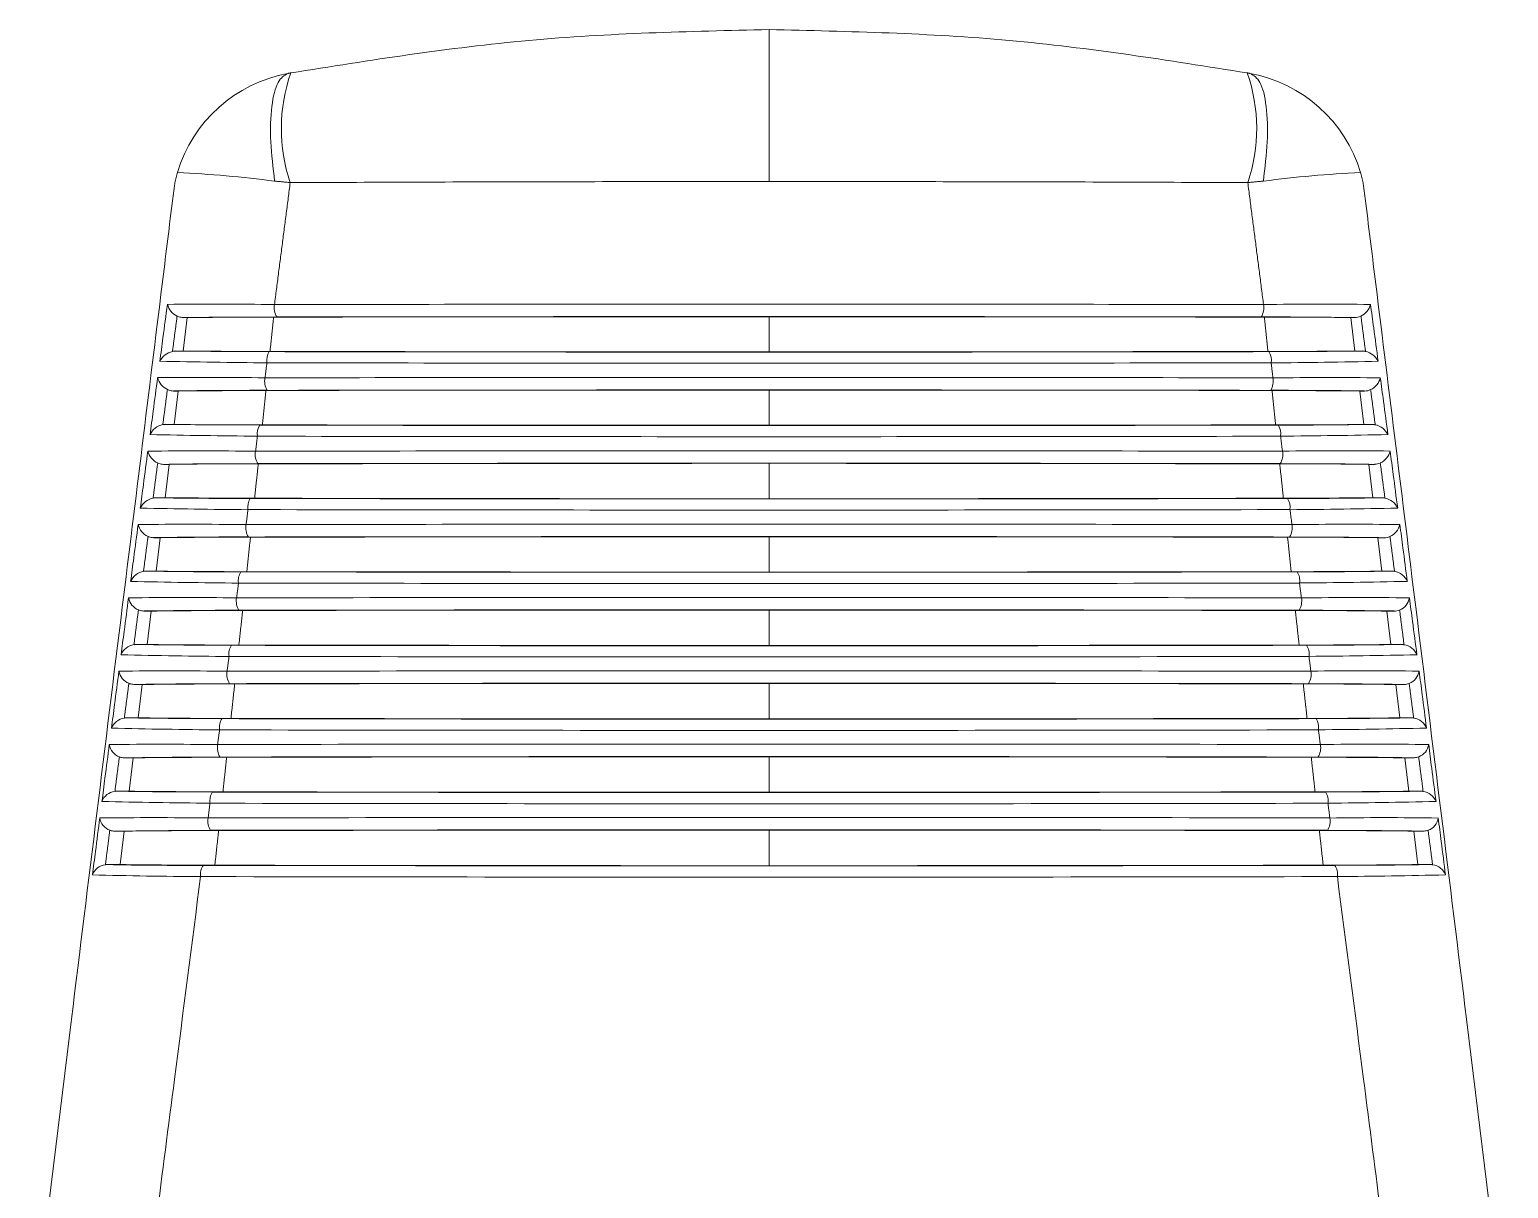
# Model space of a CAD drawing. Extents: x 7 to 113, y 1 to 87.
# Drawn here: x 106.348 to 107.598, y 40.924 to 41.903 of the extents above; entities that cross this region are included whole.
import ezdxf

# ---------------------------------------------------------------- set-up
doc = ezdxf.new("R2010")
doc.units = 0
doc.header["$MEASUREMENT"] = 0
doc.layers.add('OBJECT', color=7, linetype='CONTINUOUS')

msp = doc.modelspace()

# ---------------------------------------------------------------- linework, layer by layer
at = {"layer": 'OBJECT', "lineweight": 15}
for p, q in [((106.4809, 41.6598), (106.4775, 41.6316)), ((106.4777, 41.6598), (106.4809, 41.6598)), ((107.4677, 41.6598), (107.4644, 41.6598)), ((107.4644, 41.6598), (107.4679, 41.6316)), ((106.4775, 41.6316), (106.4711, 41.6316)), ((107.4679, 41.6316), (107.4743, 41.6316)), ((106.4693, 41.5978), (106.4733, 41.5978)), ((106.4733, 41.5978), (106.4699, 41.5696)), ((107.4761, 41.5978), (107.4721, 41.5978)), ((107.4721, 41.5978), (107.4755, 41.5696)), ((106.4699, 41.5696), (106.4627, 41.5696)), ((107.4755, 41.5696), (107.4827, 41.5696)), ((106.4608, 41.5358), (106.4657, 41.5358)), ((106.4657, 41.5358), (106.4622, 41.5076)), ((107.4845, 41.5358), (107.4797, 41.5358)), ((107.4797, 41.5358), (107.4831, 41.5076)), ((106.4622, 41.5076), (106.4543, 41.5076)), ((107.4831, 41.5076), (107.491, 41.5076)), ((106.4525, 41.4738), (106.4581, 41.4738)), ((106.4581, 41.4738), (106.4546, 41.4456)), ((107.4929, 41.4738), (107.4873, 41.4738)), ((107.4873, 41.4738), (107.4907, 41.4456)), ((106.4546, 41.4456), (106.446, 41.4456)), ((107.4907, 41.4456), (107.4994, 41.4456)), ((106.4442, 41.4118), (106.4505, 41.4118)), ((106.4505, 41.4118), (106.447, 41.3836)), ((107.5012, 41.4118), (107.4949, 41.4118)), ((107.4949, 41.4118), (107.4984, 41.3836)), ((106.447, 41.3836), (106.4377, 41.3836)), ((107.4984, 41.3836), (107.5076, 41.3836)), ((106.4359, 41.3498), (106.4429, 41.3498)), ((106.4429, 41.3498), (106.4394, 41.3216)), ((107.5095, 41.3498), (107.5025, 41.3498)), ((107.5025, 41.3498), (107.506, 41.3216)), ((106.4394, 41.3216), (106.4295, 41.3216)), ((107.506, 41.3216), (107.5159, 41.3216)), ((106.4277, 41.2878), (106.4353, 41.2878)), ((106.4353, 41.2878), (106.4318, 41.2596)), ((107.5177, 41.2878), (107.5101, 41.2878)), ((107.5101, 41.2878), (107.5136, 41.2596)), ((106.4318, 41.2596), (106.4213, 41.2596)), ((107.5136, 41.2596), (107.5241, 41.2596)), ((106.4195, 41.2258), (106.4277, 41.2258)), ((106.4277, 41.2258), (106.4242, 41.1976)), ((107.5259, 41.2258), (107.5177, 41.2258)), ((107.5177, 41.2258), (107.5212, 41.1976)), ((106.4242, 41.1976), (106.4132, 41.1976)), ((107.5212, 41.1976), (107.5322, 41.1976)), ((106.3831, 41.0669), (106.3477, 40.7782)), ((107.5623, 41.0669), (107.5977, 40.7782))]:
    msp.add_line(p, q, dxfattribs=at)
for centre, radius, start, end in [((106.5877, 41.7481), 0.12, 100.4137, 163.382), ((106.7037, 41.8196), 0.1432, 160.8417, 198.6411), ((107.2417, 41.8196), 0.1432, 341.3589, 19.1583), ((107.3577, 41.7481), 0.12, 16.618, 79.5863), ((106.4308, 40.8358), 0.9475, 82.481, 87.4681), ((107.5145, 40.8358), 0.9475, 92.5319, 97.519), ((106.5044, 37.268), 4.4032, 89.3457, 90.5226), ((106.479, 41.6749), 0.0153, 194.5761, 244.3803), ((106.5705, 41.6683), 0.016, 170.6768, 209.7358), ((106.9727, -208.9873), 250.6585, 89.904454, 90.095546), ((107.3749, 41.6683), 0.016, 330.2642, 9.3232), ((107.4403, 37.8499), 3.8213, 89.3878, 90.744), ((107.4666, 41.6746), 0.0149, 294.9841, 346.0595), ((106.5543, 36.1494), 5.5109, 89.9765, 90.7966), ((106.5583, 34.1709), 7.4894, 90.03337, 90.59191), ((106.9727, -207.1106), 248.7713, 89.904165, 90.095835), ((107.3886, 35.7909), 5.8695, 89.22842, 89.9985), ((107.3871, 34.1709), 7.4894, 89.40809, 89.96663), ((107.4677, 41.6716), 0.0118, 269.7971, 296.3055), ((106.4719, 41.6159), 0.0157, 102.6187, 153.6209), ((106.5497, 47.303), 5.6719, 269.2061, 270.0054), ((106.5614, 50.1644), 8.5332, 269.43628, 269.92958), ((106.5621, 41.6237), 0.014, 148.3069, 188.7708), ((106.9727, 290.3906), 248.7599, 269.902698, 270.097302), ((107.384, 50.1644), 8.5332, 270.07042, 270.56372), ((107.3977, 47.0113), 5.3802, 269.9729, 270.8155), ((107.3833, 41.6237), 0.014, 351.2292, 31.6931), ((107.4733, 41.6157), 0.016, 26.8347, 76.9258), ((106.6062, 48.5127), 6.8913, 268.76646, 269.51909), ((106.9727, 292.1998), 250.5785, 269.902965, 270.097035), ((107.324, 49.5294), 7.9082, 270.5293, 271.18515), ((106.4971, 37.3579), 4.2514, 89.332, 90.5549), ((106.4705, 41.6126), 0.0149, 193.7243, 245.1429), ((106.5622, 41.6063), 0.0158, 170.5543, 210.2117), ((106.9727, -209.2015), 250.8108, 89.902681, 90.097319), ((107.3831, 41.6063), 0.0158, 329.7883, 9.4457), ((107.4477, 37.9006), 3.7086, 89.3557, 90.7575), ((107.4752, 41.6123), 0.0146, 294.2545, 346.8782), ((106.546, 36.2181), 5.3803, 89.9727, 90.8178), ((106.5512, 34.3236), 7.2746, 90.02899, 90.61323), ((106.9727, -207.4482), 249.0469, 89.902436, 90.097564), ((107.3974, 35.9327), 5.6657, 89.2034, 90.006), ((107.3942, 34.3236), 7.2746, 89.38677, 89.97101), ((107.4762, 41.6095), 0.0117, 269.8263, 295.5818), ((106.4634, 41.5543), 0.0154, 101.815, 154.4095), ((106.541, 47.0407), 5.4716, 269.1805, 270.0135), ((106.5542, 49.8495), 8.2804, 269.41639, 269.93258), ((106.5539, 41.5617), 0.0138, 147.817, 188.8731), ((106.9727, 290.5846), 249.016, 269.900962, 270.099038), ((107.3912, 49.8495), 8.2804, 270.06742, 270.58361), ((107.406, 46.819), 5.25, 269.9689, 270.8371), ((107.3915, 41.5617), 0.0138, 351.1269, 32.183), ((107.4818, 41.5541), 0.0156, 26.0301, 77.7455), ((106.5949, 48.1856), 6.6262, 268.74269, 269.5276), ((106.9727, 292.4931), 250.9339, 269.901272, 270.098728), ((107.3363, 49.122), 7.5627, 270.521, 271.20872), ((106.4898, 37.4446), 4.1026, 89.3174, 90.588), ((106.462, 41.5503), 0.0146, 192.876, 245.9024), ((106.554, 41.5443), 0.0156, 170.4341, 210.6832), ((106.9727, -209.5606), 251.1079, 89.900968, 90.099032), ((107.3914, 41.5443), 0.0156, 329.3168, 9.5659), ((107.4552, 37.9494), 3.5979, 89.3228, 90.7717), ((107.4837, 41.5501), 0.0143, 293.5055, 347.716), ((106.5378, 36.2865), 5.2499, 89.9686, 90.8394), ((106.5422, 34.7855), 6.7508, 90.01008, 90.649), ((106.9727, -207.78), 249.3168, 89.900708, 90.099292), ((107.4032, 34.7855), 6.7508, 89.351, 89.98992), ((107.4061, 36.0717), 5.4647, 89.1777, 90.0143), ((107.4846, 41.5474), 0.0115, 269.8501, 294.8578), ((106.455, 41.4926), 0.015, 101.0084, 155.2001), ((106.5322, 46.7824), 5.2754, 269.1542, 270.0224), ((106.5469, 49.5465), 8.0393, 269.3964, 269.93567), ((106.5457, 41.4997), 0.0136, 147.3308, 188.9733), ((106.9727, 290.5953), 249.0887, 269.899155, 270.100845), ((107.3984, 49.5465), 8.0393, 270.06433, 270.6036), ((107.4143, 46.6299), 5.1229, 269.9647, 270.8588), ((107.3996, 41.4997), 0.0136, 351.0267, 32.6692), ((107.4903, 41.4924), 0.0152, 25.223, 78.5685), ((106.5838, 47.8679), 6.3706, 268.71835, 269.53661), ((106.9727, 292.6311), 251.1339, 269.899523, 270.100477), ((107.3485, 48.7274), 7.2302, 270.51203, 271.23301), ((106.4824, 37.5279), 3.9573, 89.3018, 90.622), ((106.4535, 41.488), 0.0143, 192.0225, 246.6664), ((106.5458, 41.4824), 0.0154, 170.3163, 211.1508), ((106.9727, -209.9175), 251.4028, 89.899259, 90.100741), ((107.3996, 41.4824), 0.0154, 328.8492, 9.6837), ((107.4626, 37.9953), 3.4899, 89.2896, 90.7866), ((107.4921, 41.4878), 0.014, 292.753, 348.5581), ((106.5295, 36.3513), 5.1232, 89.9644, 90.861), ((106.5349, 34.9215), 6.5528, 90.00428, 90.67157), ((106.9727, -207.8945), 249.3693, 89.898896, 90.101104), ((107.4105, 34.9215), 6.5528, 89.32843, 89.99572), ((107.4149, 36.2053), 5.2691, 89.1514, 90.0231), ((107.4929, 41.4852), 0.0114, 269.8692, 294.1313), ((106.4466, 41.431), 0.0147, 100.194, 155.9977), ((106.5235, 46.5292), 5.0842, 269.1272, 270.0319), ((106.5396, 49.2472), 7.8021, 269.37613, 269.93917), ((106.5376, 41.4377), 0.0135, 146.8499, 189.0702), ((106.9727, 290.7859), 249.3413, 269.897423, 270.102577), ((107.4058, 49.2472), 7.8021, 270.06083, 270.62387), ((107.4225, 46.4437), 4.9987, 269.9604, 270.8806), ((107.4078, 41.4377), 0.0135, 350.9298, 33.1501), ((107.4987, 41.4308), 0.0149, 24.4092, 79.3991), ((106.5728, 47.558), 6.1227, 268.69326, 269.54618), ((106.9727, 292.8102), 251.3751, 269.897793, 270.102207), ((107.3605, 48.3436), 6.9083, 270.50232, 271.25824), ((106.4751, 37.6074), 3.8159, 89.2854, 90.6569), ((106.4451, 41.4257), 0.014, 191.1655, 247.4335), ((106.5376, 41.4204), 0.0152, 170.201, 211.6147), ((106.9727, -210.2176), 251.641, 89.897531, 90.102469), ((106.9727, -208.2094), 249.6223, 89.897168, 90.102832), ((107.4078, 41.4204), 0.0152, 328.3853, 9.799), ((107.4701, 38.0383), 3.385, 89.2558, 90.8019), ((107.5012, 41.4231), 0.0113, 269.8909, 293.3969), ((107.5005, 41.4255), 0.0138, 291.9978, 349.4031), ((106.5212, 36.4133), 4.9992, 89.9601, 90.8827), ((106.5276, 35.0538), 6.3585, 89.99804, 90.6945), ((107.4178, 35.0538), 6.3585, 89.3055, 90.00196), ((107.4236, 36.3336), 5.0789, 89.1245, 90.0326), ((106.4382, 41.3693), 0.0144, 99.3805, 156.7941), ((106.5147, 46.2807), 4.8977, 269.0995, 270.0421), ((106.5321, 48.9489), 7.5658, 269.3554, 269.94317), ((106.5294, 41.3756), 0.0133, 146.3734, 189.164), ((106.9727, 290.9731), 249.5906, 269.895694, 270.104306), ((107.4132, 48.9489), 7.5658, 270.05683, 270.6446), ((107.4308, 46.2593), 4.8763, 269.9559, 270.9026), ((107.416, 41.3756), 0.0133, 350.836, 33.6266), ((107.5071, 41.3691), 0.0145, 23.597, 80.2284), ((106.5619, 47.2583), 5.885, 268.66761, 269.55618), ((106.9727, 292.977), 251.6039, 269.896061, 270.103939), ((107.3725, 47.9729), 6.5996, 270.49193, 271.28428), ((106.4677, 37.6838), 3.6775, 89.2678, 90.6928), ((106.4367, 41.3635), 0.0137, 190.3261, 248.1834), ((106.5129, 36.4735), 4.8769, 89.9556, 90.9047), ((106.5202, 35.1822), 6.1681, 89.99134, 90.71783), ((106.5294, 41.3584), 0.015, 170.0878, 212.075), ((106.9727, -210.5559), 251.9173, 89.895822, 90.104178), ((106.9727, -208.5245), 249.8754, 89.895443, 90.104557), ((107.4252, 35.1822), 6.1681, 89.28217, 90.00866), ((107.416, 41.3584), 0.015, 327.925, 9.9122), ((107.4323, 36.4576), 4.8928, 89.0969, 90.0429), ((107.4776, 38.0791), 3.2823, 89.2215, 90.818), ((107.5095, 41.361), 0.0112, 269.909, 292.6627), ((107.5089, 41.3633), 0.0135, 291.261, 350.2295), ((106.4299, 41.3076), 0.014, 98.5696, 157.5867), ((106.551, 46.9665), 5.6552, 268.6412, 269.5667), ((106.506, 46.0373), 4.7163, 269.0711, 270.053), ((106.5246, 48.6549), 7.3338, 269.33429, 269.94759), ((106.5212, 41.3136), 0.0131, 145.8999, 189.2566), ((106.9727, 291.1725), 249.852, 269.893974, 270.106026), ((107.4208, 48.6549), 7.3338, 270.05241, 270.66571), ((107.4391, 46.078), 4.757, 269.9512, 270.9247), ((107.4242, 41.3136), 0.0131, 350.7434, 34.1001), ((107.3843, 47.6128), 6.3015, 270.48072, 271.31133), ((107.5154, 41.3074), 0.0142, 22.7888, 81.0549), ((106.9727, 293.1904), 251.8794, 269.894353, 270.105647), ((106.4602, 37.7568), 3.5425, 89.2491, 90.7297), ((106.4284, 41.3012), 0.0135, 189.5259, 248.8939), ((106.5047, 36.5307), 4.7577, 89.9509, 90.9268), ((106.5127, 35.3062), 5.9821, 89.98422, 90.74156), ((106.5212, 41.2964), 0.0148, 169.9765, 212.5313), ((106.9727, -210.8667), 252.1662, 89.894106, 90.105894), ((106.9727, -208.8448), 250.1337, 89.893725, 90.106275), ((107.4327, 35.3062), 5.9821, 89.25844, 90.01578), ((107.4242, 41.2964), 0.0148, 327.4687, 10.0235), ((107.4411, 36.5766), 4.7119, 89.0685, 90.0539), ((107.4851, 38.1171), 3.1823, 89.1865, 90.8347), ((107.5172, 41.3011), 0.0133, 290.5149, 351.0653), ((106.4216, 41.2459), 0.0138, 97.7627, 158.375), ((106.5403, 46.6831), 5.4337, 268.6141, 269.5779), ((106.4972, 45.7987), 4.5397, 269.0419, 270.0647), ((106.517, 48.3638), 7.1047, 269.31272, 269.95253), ((106.5131, 41.2516), 0.013, 145.4306, 189.3469), ((106.9727, 291.3653), 250.1068, 269.892255, 270.107745), ((107.4284, 48.3638), 7.1047, 270.04747, 270.68728), ((107.4474, 45.899), 4.64, 269.9463, 270.9471), ((107.4323, 41.2516), 0.013, 350.6531, 34.5694), ((107.3959, 47.2636), 6.0143, 270.46866, 271.33938), ((107.5236, 41.2457), 0.0139, 21.9852, 81.8772), ((106.9727, 293.3767), 252.1277, 269.892637, 270.107363), ((106.4528, 37.8264), 3.4109, 89.2293, 90.7677), ((106.4201, 41.239), 0.0132, 188.672, 249.6581), ((106.4964, 36.5853), 4.6411, 89.946, 90.9491), ((106.5076, 35.0459), 6.1805, 90.00089, 90.74145), ((106.513, 41.2344), 0.0146, 169.8676, 212.9845), ((106.9727, -211.174), 252.4115, 89.892391, 90.107609), ((106.9727, -209.1619), 250.3889, 89.892009, 90.107991), ((107.4378, 35.0459), 6.1805, 89.25855, 89.99911), ((107.4324, 41.2344), 0.0146, 327.0155, 10.1324), ((107.4498, 36.6906), 4.5359, 89.0393, 90.0656), ((107.4926, 38.1527), 3.0846, 89.151, 90.8521), ((107.5254, 41.2389), 0.0131, 289.8783, 351.7916), ((106.4134, 41.1841), 0.0135, 96.9466, 159.1718), ((106.5296, 46.4074), 5.2201, 268.5862, 269.5896), ((106.4885, 45.5649), 4.368, 269.0118, 270.0773), ((106.5094, 48.0767), 6.8796, 269.29069, 269.95796), ((106.5049, 41.1896), 0.0128, 144.9651, 189.4347), ((106.9727, 293.5617), 252.3747, 269.890924, 270.109076), ((106.9727, 291.556), 250.3595, 269.890538, 270.109462), ((107.436, 48.0767), 6.8796, 270.04204, 270.70931), ((107.4556, 45.7226), 4.5256, 269.9413, 270.9696), ((107.4405, 41.1896), 0.0128, 350.5653, 35.0349), ((107.4075, 46.9249), 5.7376, 270.45569, 271.36852), ((107.5319, 41.184), 0.0136, 21.1739, 82.7077)]:
    msp.add_arc(centre, radius, start, end, dxfattribs=at)
for points, knots in [([(106.9727, 41.9032), (106.9049, 41.9017), (106.7693, 41.8986), (106.6354, 41.8773), (106.5684, 41.8666)], [0, 0, 0, 0, 0.5, 1, 1, 1, 1]), ([(106.9727, 41.9032), (107.0405, 41.9017), (107.1761, 41.8986), (107.31, 41.8773), (107.377, 41.8666)], [0, 0, 0, 0, 0.5, 1, 1, 1, 1]), ([(106.9727, 41.9032), (106.9727, 41.9015), (106.9727, 41.8978), (106.9727, 41.8683), (106.9727, 41.8253), (106.9727, 41.7913), (106.9727, 41.7749)], [0, 0, 0, 0, 0.240773, 0.5, 0.759227, 1, 1, 1, 1]), ([(106.566, 41.8662), (106.563, 41.8644), (106.5569, 41.8608), (106.5518, 41.8397), (106.5507, 41.81), (106.5535, 41.7865), (106.5548, 41.7752)], [0, 0, 0, 0, 0.241561, 0.5, 0.758439, 1, 1, 1, 1]), ([(107.3794, 41.8662), (107.3824, 41.8644), (107.3885, 41.8608), (107.3936, 41.8397), (107.3947, 41.81), (107.3919, 41.7865), (107.3906, 41.7752)], [0, 0, 0, 0, 0.241561, 0.5, 0.758439, 1, 1, 1, 1]), ([(106.4704, 41.7733), (106.4696, 41.7676), (106.4661, 41.7392), (106.4514, 41.6198), (106.4229, 41.39), (106.3974, 41.1829), (106.3831, 41.0669)], [0, 0, 0, 0, 0.024148, 0.120739, 0.507103, 1, 1, 1, 1]), ([(106.568, 41.7739), (106.6345, 41.7742), (106.7686, 41.7747), (106.9043, 41.7748), (106.9727, 41.7749)], [0, 0, 0, 0, 0.496376, 1, 1, 1, 1]), ([(107.3774, 41.7739), (107.3109, 41.7742), (107.1768, 41.7747), (107.0411, 41.7748), (106.9727, 41.7749)], [0, 0, 0, 0, 0.496376, 1, 1, 1, 1]), ([(107.475, 41.7733), (107.4757, 41.7676), (107.4793, 41.7392), (107.494, 41.6198), (107.5225, 41.39), (107.548, 41.1829), (107.5623, 41.0669)], [0, 0, 0, 0, 0.024148, 0.120739, 0.507103, 1, 1, 1, 1]), ([(106.4578, 41.6229), (106.4587, 41.6295), (106.4608, 41.6456), (106.463, 41.6616), (106.4642, 41.671)], [0, 0, 0, 0, 0.412317, 1, 1, 1, 1]), ([(107.4811, 41.671), (107.482, 41.6644), (107.4842, 41.6484), (107.4863, 41.6323), (107.4876, 41.6229)], [0, 0, 0, 0, 0.412316, 1, 1, 1, 1]), ([(106.4777, 41.6598), (106.4764, 41.66), (106.4745, 41.6601), (106.4729, 41.6609), (106.4724, 41.6611)], [0, 0, 0, 0, 0.730752, 1, 1, 1, 1]), ([(106.554, 41.6602), (106.6317, 41.6604), (106.7704, 41.6606), (106.911, 41.6606), (106.9727, 41.6606)], [0, 0, 0, 0, 0.560761, 1, 1, 1, 1]), ([(107.3914, 41.6602), (107.3137, 41.6604), (107.175, 41.6606), (107.0344, 41.6606), (106.9727, 41.6606)], [0, 0, 0, 0, 0.560761, 1, 1, 1, 1]), ([(106.4685, 41.6313), (106.4688, 41.6314), (106.4696, 41.6315), (106.4705, 41.6316), (106.4711, 41.6316)], [0, 0, 0, 0, 0.349943, 1, 1, 1, 1]), ([(106.9727, 41.6308), (106.9134, 41.6308), (106.7719, 41.6309), (106.6322, 41.6311), (106.5509, 41.6312)], [0, 0, 0, 0, 0.418548, 1, 1, 1, 1]), ([(106.9727, 41.6308), (107.0319, 41.6308), (107.1735, 41.6309), (107.3132, 41.6311), (107.3944, 41.6312)], [0, 0, 0, 0, 0.418548, 1, 1, 1, 1]), ([(106.4495, 41.5609), (106.4504, 41.5675), (106.4526, 41.5836), (106.4547, 41.5996), (106.4559, 41.609)], [0, 0, 0, 0, 0.412356, 1, 1, 1, 1]), ([(107.4894, 41.609), (107.4903, 41.6024), (107.4925, 41.5864), (107.4946, 41.5703), (107.4958, 41.5609)], [0, 0, 0, 0, 0.412357, 1, 1, 1, 1]), ([(106.4693, 41.5978), (106.4679, 41.598), (106.4662, 41.5981), (106.4646, 41.5988), (106.4642, 41.599)], [0, 0, 0, 0, 0.750494, 1, 1, 1, 1]), ([(106.5475, 41.5983), (106.6419, 41.5984), (106.7829, 41.5986), (106.9255, 41.5986), (106.9727, 41.5986)], [0, 0, 0, 0, 0.669469, 1, 1, 1, 1]), ([(107.3979, 41.5983), (107.3035, 41.5984), (107.1625, 41.5986), (107.0199, 41.5986), (106.9727, 41.5986)], [0, 0, 0, 0, 0.669469, 1, 1, 1, 1]), ([(106.4603, 41.5693), (106.4605, 41.5694), (106.4613, 41.5695), (106.4622, 41.5696), (106.4627, 41.5696)], [0, 0, 0, 0, 0.324166, 1, 1, 1, 1]), ([(106.9727, 41.5688), (106.9135, 41.5688), (106.7697, 41.5688), (106.6279, 41.569), (106.5445, 41.5692)], [0, 0, 0, 0, 0.411755, 1, 1, 1, 1]), ([(106.9727, 41.5688), (107.0319, 41.5688), (107.1756, 41.5688), (107.3175, 41.569), (107.4009, 41.5692)], [0, 0, 0, 0, 0.411755, 1, 1, 1, 1]), ([(106.4413, 41.4989), (106.4422, 41.5055), (106.4443, 41.5216), (106.4464, 41.5376), (106.4477, 41.547)], [0, 0, 0, 0, 0.412394, 1, 1, 1, 1]), ([(107.4977, 41.547), (107.4986, 41.5404), (107.5007, 41.5244), (107.5028, 41.5083), (107.5041, 41.4989)], [0, 0, 0, 0, 0.412394, 1, 1, 1, 1]), ([(106.4608, 41.5358), (106.4595, 41.536), (106.4579, 41.5361), (106.4563, 41.5368), (106.456, 41.5369)], [0, 0, 0, 0, 0.771744, 1, 1, 1, 1]), ([(106.541, 41.5363), (106.635, 41.5364), (106.7781, 41.5366), (106.923, 41.5367), (106.9727, 41.5367)], [0, 0, 0, 0, 0.657056, 1, 1, 1, 1]), ([(107.4044, 41.5363), (107.3104, 41.5364), (107.1673, 41.5366), (107.0224, 41.5367), (106.9727, 41.5367)], [0, 0, 0, 0, 0.657056, 1, 1, 1, 1]), ([(106.4521, 41.5074), (106.4523, 41.5074), (106.4531, 41.5076), (106.4538, 41.5076), (106.4543, 41.5076)], [0, 0, 0, 0, 0.293667, 1, 1, 1, 1]), ([(106.9727, 41.5068), (106.9135, 41.5068), (106.7675, 41.5068), (106.6236, 41.507), (106.5379, 41.5072)], [0, 0, 0, 0, 0.405259, 1, 1, 1, 1]), ([(106.9727, 41.5068), (107.0319, 41.5068), (107.1778, 41.5068), (107.3218, 41.507), (107.4075, 41.5072)], [0, 0, 0, 0, 0.405259, 1, 1, 1, 1]), ([(106.4331, 41.4369), (106.434, 41.4435), (106.4361, 41.4596), (106.4382, 41.4756), (106.4395, 41.485)], [0, 0, 0, 0, 0.41243, 1, 1, 1, 1]), ([(107.5059, 41.485), (107.5068, 41.4784), (107.5089, 41.4624), (107.511, 41.4463), (107.5122, 41.4369)], [0, 0, 0, 0, 0.41243, 1, 1, 1, 1]), ([(106.4525, 41.4738), (106.4512, 41.474), (106.4496, 41.4741), (106.4481, 41.4747), (106.4478, 41.4748)], [0, 0, 0, 0, 0.794584, 1, 1, 1, 1]), ([(106.5344, 41.4743), (106.6282, 41.4744), (106.7734, 41.4747), (106.9205, 41.4747), (106.9727, 41.4747)], [0, 0, 0, 0, 0.645444, 1, 1, 1, 1]), ([(107.411, 41.4743), (107.3172, 41.4744), (107.172, 41.4747), (107.0249, 41.4747), (106.9727, 41.4747)], [0, 0, 0, 0, 0.645444, 1, 1, 1, 1]), ([(106.444, 41.4454), (106.4441, 41.4454), (106.4448, 41.4456), (106.4455, 41.4456), (106.446, 41.4456)], [0, 0, 0, 0, 0.257443, 1, 1, 1, 1]), ([(106.9727, 41.4447), (106.9135, 41.4448), (106.7653, 41.4448), (106.6191, 41.445), (106.5313, 41.4451)], [0, 0, 0, 0, 0.399041, 1, 1, 1, 1]), ([(106.9727, 41.4447), (107.0318, 41.4448), (107.1801, 41.4448), (107.3262, 41.445), (107.4141, 41.4451)], [0, 0, 0, 0, 0.399041, 1, 1, 1, 1]), ([(106.425, 41.3749), (106.4259, 41.3815), (106.428, 41.3976), (106.4301, 41.4136), (106.4313, 41.423)], [0, 0, 0, 0, 0.412464, 1, 1, 1, 1]), ([(106.4442, 41.4118), (106.4429, 41.412), (106.4414, 41.4121), (106.4399, 41.4127), (106.4397, 41.4128)], [0, 0, 0, 0, 0.819112, 1, 1, 1, 1]), ([(106.5278, 41.4123), (106.6213, 41.4125), (106.7687, 41.4127), (106.9181, 41.4127), (106.9727, 41.4127)], [0, 0, 0, 0, 0.634567, 1, 1, 1, 1]), ([(107.4176, 41.4123), (107.3241, 41.4125), (107.1767, 41.4127), (107.0273, 41.4127), (106.9727, 41.4127)], [0, 0, 0, 0, 0.634567, 1, 1, 1, 1]), ([(107.5141, 41.423), (107.5149, 41.4164), (107.517, 41.4004), (107.5191, 41.3843), (107.5204, 41.3749)], [0, 0, 0, 0, 0.412465, 1, 1, 1, 1]), ([(106.4359, 41.3834), (106.436, 41.3835), (106.4366, 41.3836), (106.4373, 41.3836), (106.4377, 41.3836)], [0, 0, 0, 0, 0.214166, 1, 1, 1, 1]), ([(106.9727, 41.3827), (106.9135, 41.3827), (106.763, 41.3828), (106.6147, 41.383), (106.5246, 41.3831)], [0, 0, 0, 0, 0.393082, 1, 1, 1, 1]), ([(106.9727, 41.3827), (107.0319, 41.3827), (107.1823, 41.3828), (107.3307, 41.383), (107.4208, 41.3831)], [0, 0, 0, 0, 0.393082, 1, 1, 1, 1]), ([(106.4169, 41.3129), (106.4178, 41.3195), (106.4199, 41.3356), (106.422, 41.3516), (106.4232, 41.361)], [0, 0, 0, 0, 0.412497, 1, 1, 1, 1]), ([(106.4359, 41.3498), (106.4347, 41.35), (106.4332, 41.3501), (106.4318, 41.3506), (106.4316, 41.3507)], [0, 0, 0, 0, 0.84544, 1, 1, 1, 1]), ([(106.5211, 41.3503), (106.6145, 41.3505), (106.764, 41.3507), (106.9157, 41.3507), (106.9727, 41.3507)], [0, 0, 0, 0, 0.624364, 1, 1, 1, 1]), ([(107.4243, 41.3503), (107.3309, 41.3505), (107.1814, 41.3507), (107.0297, 41.3507), (106.9727, 41.3507)], [0, 0, 0, 0, 0.624364, 1, 1, 1, 1]), ([(107.5222, 41.361), (107.5231, 41.3544), (107.5252, 41.3384), (107.5272, 41.3223), (107.5285, 41.3129)], [0, 0, 0, 0, 0.412497, 1, 1, 1, 1]), ([(106.4278, 41.3215), (106.4279, 41.3215), (106.4285, 41.3216), (106.429, 41.3216), (106.4295, 41.3216)], [0, 0, 0, 0, 0.162026, 1, 1, 1, 1]), ([(106.9727, 41.3207), (106.9135, 41.3207), (106.7607, 41.3207), (106.6102, 41.321), (106.5179, 41.3211)], [0, 0, 0, 0, 0.387367, 1, 1, 1, 1]), ([(106.9727, 41.3207), (107.0319, 41.3207), (107.1847, 41.3207), (107.3352, 41.321), (107.4275, 41.3211)], [0, 0, 0, 0, 0.387367, 1, 1, 1, 1]), ([(106.4089, 41.2509), (106.4097, 41.2575), (106.4118, 41.2736), (106.4139, 41.2896), (106.4151, 41.299)], [0, 0, 0, 0, 0.412528, 1, 1, 1, 1]), ([(106.4277, 41.2878), (106.4265, 41.288), (106.425, 41.2881), (106.4237, 41.2886), (106.4236, 41.2886)], [0, 0, 0, 0, 0.87371, 1, 1, 1, 1]), ([(106.5143, 41.2883), (106.6076, 41.2885), (106.7594, 41.2887), (106.9134, 41.2888), (106.9727, 41.2888)], [0, 0, 0, 0, 0.61478, 1, 1, 1, 1]), ([(107.431, 41.2883), (107.3378, 41.2885), (107.186, 41.2887), (107.032, 41.2888), (106.9727, 41.2888)], [0, 0, 0, 0, 0.61478, 1, 1, 1, 1]), ([(107.5218, 41.2886), (107.5207, 41.2883), (107.5193, 41.2879), (107.5179, 41.2879), (107.5177, 41.2878)], [0, 0, 0, 0, 0.835977, 1, 1, 1, 1]), ([(107.5303, 41.299), (107.5311, 41.2924), (107.5332, 41.2764), (107.5353, 41.2603), (107.5365, 41.2509)], [0, 0, 0, 0, 0.412528, 1, 1, 1, 1]), ([(106.4198, 41.2595), (106.4198, 41.2595), (106.4203, 41.2596), (106.4209, 41.2596), (106.4213, 41.2596)], [0, 0, 0, 0, 0.09857, 1, 1, 1, 1]), ([(106.9727, 41.2587), (106.9135, 41.2587), (106.7584, 41.2587), (106.6056, 41.2589), (106.5111, 41.2591)], [0, 0, 0, 0, 0.38188, 1, 1, 1, 1]), ([(106.9727, 41.2587), (107.0319, 41.2587), (107.187, 41.2587), (107.3398, 41.2589), (107.4343, 41.2591)], [0, 0, 0, 0, 0.38188, 1, 1, 1, 1]), ([(106.4008, 41.1889), (106.4017, 41.1955), (106.4038, 41.2116), (106.4058, 41.2276), (106.4071, 41.237)], [0, 0, 0, 0, 0.412557, 1, 1, 1, 1]), ([(106.4195, 41.2258), (106.4183, 41.226), (106.4169, 41.2261), (106.4157, 41.2265), (106.4155, 41.2266)], [0, 0, 0, 0, 0.904055, 1, 1, 1, 1]), ([(106.5075, 41.2264), (106.6008, 41.2265), (106.7547, 41.2268), (106.9111, 41.2268), (106.9727, 41.2268)], [0, 0, 0, 0, 0.605766, 1, 1, 1, 1]), ([(107.4379, 41.2264), (107.3446, 41.2265), (107.1906, 41.2268), (107.0343, 41.2268), (106.9727, 41.2268)], [0, 0, 0, 0, 0.605766, 1, 1, 1, 1]), ([(107.5298, 41.2266), (107.5287, 41.2263), (107.5274, 41.2259), (107.5261, 41.2259), (107.5259, 41.2258)], [0, 0, 0, 0, 0.843626, 1, 1, 1, 1]), ([(107.5383, 41.237), (107.5392, 41.2304), (107.5413, 41.2144), (107.5433, 41.1983), (107.5445, 41.1889)], [0, 0, 0, 0, 0.412557, 1, 1, 1, 1]), ([(106.4118, 41.1975), (106.4118, 41.1975), (106.4123, 41.1976), (106.4127, 41.1976), (106.4132, 41.1976)], [0, 0, 0, 0, 0.020277, 1, 1, 1, 1]), ([(106.4394, 40.7782), (106.4497, 40.8575), (106.4673, 40.994), (106.4849, 41.1304), (106.4922, 41.1875)], [0, 0, 0, 0, 0.581449, 1, 1, 1, 1]), ([(106.9727, 41.1966), (106.8939, 41.1967), (106.7364, 41.1967), (106.5816, 41.1969), (106.5043, 41.1971)], [0, 0, 0, 0, 0.500491, 1, 1, 1, 1]), ([(106.9727, 41.1966), (107.0515, 41.1967), (107.209, 41.1967), (107.3638, 41.1969), (107.4411, 41.1971)], [0, 0, 0, 0, 0.500491, 1, 1, 1, 1]), ([(107.506, 40.7782), (107.4957, 40.8575), (107.4781, 40.994), (107.4605, 41.1304), (107.4531, 41.1875)], [0, 0, 0, 0, 0.581449, 1, 1, 1, 1])]:
    msp.add_open_spline(points, degree=3, knots=knots, dxfattribs=at)
for points in [[(106.5684, 41.8666), (106.566, 41.8662)], [(107.377, 41.8666), (107.3794, 41.8662)], [(106.4798, 41.8006), (106.4798, 41.8006)], [(107.4656, 41.8006), (107.4656, 41.8006)], [(106.4727, 41.7825), (106.4704, 41.7733)], [(106.5548, 41.7752), (106.568, 41.7739)], [(107.3906, 41.7752), (107.3774, 41.7739)], [(107.4727, 41.7825), (107.475, 41.7733)], [(106.5547, 41.6709), (106.568, 41.7739)], [(107.3907, 41.6709), (107.3774, 41.7739)], [(106.4724, 41.6611), (106.4685, 41.6313)], [(106.5509, 41.6312), (106.554, 41.6602)], [(106.9727, 41.6606), (106.9727, 41.6308)], [(107.3944, 41.6312), (107.3914, 41.6602)], [(107.4769, 41.6313), (107.473, 41.6611)], [(107.4743, 41.6316), (107.4769, 41.6313)], [(106.5467, 41.6089), (106.5483, 41.6216)], [(107.3987, 41.6089), (107.3971, 41.6216)], [(106.4642, 41.599), (106.4603, 41.5693)], [(106.5445, 41.5692), (106.5475, 41.5983)], [(106.9727, 41.5986), (106.9727, 41.5688)], [(107.4009, 41.5692), (107.3979, 41.5983)], [(107.4851, 41.5693), (107.4812, 41.599)], [(107.4827, 41.5696), (107.4851, 41.5693)], [(106.5387, 41.5469), (106.5403, 41.5596)], [(107.4067, 41.5469), (107.4051, 41.5596)], [(106.456, 41.5369), (106.4521, 41.5074)], [(106.5379, 41.5072), (106.541, 41.5363)], [(106.9727, 41.5367), (106.9727, 41.5068)], [(107.4075, 41.5072), (107.4044, 41.5363)], [(107.4933, 41.5074), (107.4894, 41.5369)], [(107.491, 41.5076), (107.4933, 41.5074)], [(106.5307, 41.4849), (106.5323, 41.4975)], [(107.4147, 41.4849), (107.4131, 41.4975)], [(106.4478, 41.4748), (106.444, 41.4454)], [(106.5313, 41.4451), (106.5344, 41.4743)], [(106.9727, 41.4747), (106.9727, 41.4447)], [(107.4141, 41.4451), (107.411, 41.4743)], [(107.5014, 41.4454), (107.4976, 41.4748)], [(107.4994, 41.4456), (107.5014, 41.4454)], [(106.5227, 41.423), (106.5243, 41.4355)], [(107.4227, 41.423), (107.4211, 41.4355)], [(106.4397, 41.4128), (106.4359, 41.3834)], [(106.9727, 41.4127), (106.9727, 41.3827)], [(107.5095, 41.3834), (107.5057, 41.4128)], [(106.5246, 41.3831), (106.5278, 41.4123)], [(107.4208, 41.3831), (107.4176, 41.4123)], [(107.5076, 41.3836), (107.5095, 41.3834)], [(106.5146, 41.361), (106.5163, 41.3735)], [(107.4307, 41.361), (107.4291, 41.3735)], [(106.4316, 41.3507), (106.4278, 41.3215)], [(106.5179, 41.3211), (106.5211, 41.3503)], [(106.9727, 41.3507), (106.9727, 41.3207)], [(107.4275, 41.3211), (107.4243, 41.3503)], [(107.5176, 41.3215), (107.5138, 41.3507)], [(107.5159, 41.3216), (107.5176, 41.3215)], [(106.5066, 41.299), (106.5083, 41.3115)], [(107.4387, 41.299), (107.4371, 41.3115)], [(106.4236, 41.2886), (106.4198, 41.2595)], [(106.5111, 41.2591), (106.5143, 41.2883)], [(106.9727, 41.2888), (106.9727, 41.2587)], [(107.4343, 41.2591), (107.431, 41.2883)], [(107.5256, 41.2595), (107.5218, 41.2886)], [(107.5241, 41.2596), (107.5256, 41.2595)], [(106.4986, 41.237), (106.5002, 41.2495)], [(107.4468, 41.237), (107.4451, 41.2495)], [(106.4155, 41.2266), (106.4118, 41.1975)], [(106.5043, 41.1971), (106.5075, 41.2264)], [(106.9727, 41.2268), (106.9727, 41.1966)], [(107.4411, 41.1971), (107.4379, 41.2264)], [(107.5336, 41.1975), (107.5298, 41.2266)], [(107.5322, 41.1976), (107.5336, 41.1975)]]:
    msp.add_open_spline(points, degree=1, dxfattribs=at)

doc.saveas('drawing.dxf')
